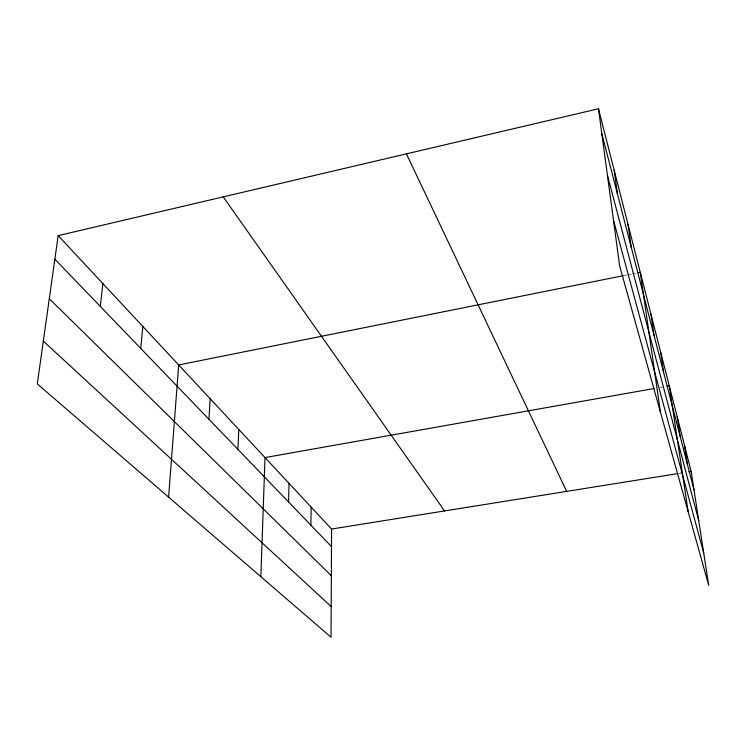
<?xml version="1.0" encoding="UTF-8"?>
<svg xmlns="http://www.w3.org/2000/svg" width="746" height="746" viewBox="0 0 746 746"><rect width="100%" height="100%" fill="white"/><g stroke="black" fill="none" stroke-linecap="round" stroke-linejoin="round"><path stroke-width="0.56" stroke-dasharray="3.73 2.8" d="M623.358 275.675L626.733 274.994M627.862 274.761L631.247 274.09M632.366 273.857L635.751 273.185M660.163 387.444L665.861 386.428M678.618 473.468L684.324 472.554"/><path stroke-width="1.12" d="M58.179 235.624L331.578 529.026L331.047 637.233L37.3 383.901L58.179 235.624L598.469 108.767L691.16 471.453L708.7 585.302L619.609 265.753L598.469 108.767M310.895 525.193L311.147 507.103M288.581 502.011L289.028 483.361M260.858 576.714L265.007 457.578L654.475 388.452M237.89 449.344L238.823 429.482M208.927 419.261L210.176 398.737M168.596 497.144L178.695 364.953L623.358 275.675M140.752 348.429L142.831 326.468M100.272 306.373L102.901 283.62M638.007 272.728L640.255 272.281L660.443 412.221M666.999 386.223L669.274 385.822L688.148 511.597M331.578 529.026L677.48 473.645M688.884 471.817L691.16 471.453M43.324 341.108L331.196 606.554M49.292 298.736L331.345 575.744M54.859 259.198L331.494 546.594M223.24 196.869L444.56 510.935M406.421 153.863L566.671 491.39M613.473 220.154L703.711 552.945M607.421 175.245L698.722 520.512M601.808 133.534L694.004 489.88M684.492 445.353L687.392 464.348M677.219 416.911L680.193 436.522M660.555 351.683L663.651 372.59M650.932 314.029L654.093 335.635M627.983 224.238L631.256 247.364M614.154 170.135L617.474 194.081"/></g></svg>
